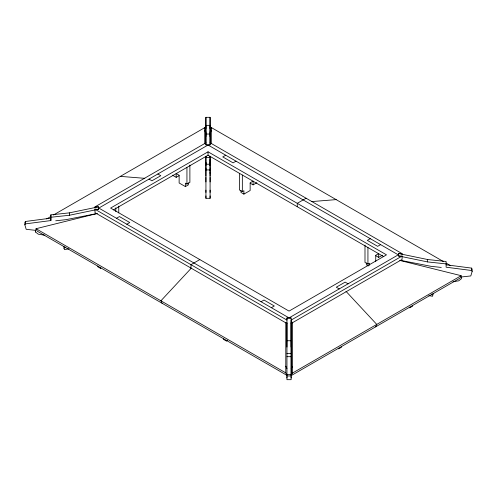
<?xml version="1.0" encoding="UTF-8"?>
<svg xmlns="http://www.w3.org/2000/svg" width="497" height="497" viewBox="0 0 497 497"><rect width="100%" height="100%" fill="white"/><g stroke="black" fill="none" stroke-linecap="round" stroke-linejoin="round"><path stroke-width="0.75" d="M97.816 266.143L97.816 266.79L100.761 268.486L100.761 267.846M190.985 268.088L190.985 264.684L199.819 259.583M210.082 130.692L210.076 117.317L205.907 117.317L205.888 144.832L210.119 144.882L210.125 131.326L211.293 127.53L443.572 261.639M210.094 195.905L210.094 198.309L205.932 198.309L205.932 195.911M205.932 192.414L205.932 190.146M205.92 181.933L205.92 177.404M205.926 176.093L205.913 156.524M205.901 136.513L205.901 131.686M210.051 144.826L210.076 117.317M210.094 192.407L210.094 190.14M210.088 181.933L210.088 177.398M210.088 176.093L210.082 156.524M210.063 136.513L210.069 131.686M223.401 338.656L223.401 339.296L226.346 340.998L227.632 340.259M226.346 340.998L226.346 340.352M240.958 190.382L240.958 192.42L243.903 194.122L250.153 190.513L250.153 182.778L253.103 181.076L253.103 184.865L250.159 183.163M243.903 194.122L243.903 190.718L242.343 191.618L239.399 189.922L239.399 173.341M286.949 347.043L286.949 317.912L291.118 317.912L291.118 379.683L286.949 379.683L286.949 322.665M291.112 347.043L291.118 322.696M366.544 262.888L366.544 264.926L368.314 265.951M369.495 265.268L369.495 263.23L367.935 264.131L364.991 262.428L364.991 245.096M375.744 261.472L375.744 255.284L378.695 253.582L378.689 257.378L375.744 255.675M402.073 256.042L402.073 259.44L291.124 323.497L291.124 320.099L402.073 256.042L398.488 256.042L398.495 253.513L427.613 259.521L446.107 261.49L446.107 267.2L471.491 270.498L472.15 271.437L470.808 275.941L461.477 276.959M402.073 254.768L402.073 253.638L210.119 142.813M428.805 295.553L432.514 296.287L433.061 293.665M205.926 163.886L205.92 162.544M210.125 133.997L211.293 130.195M291.801 322.609L291.223 323.833L291.223 375.583L459.992 278.14L461.16 275.692L399.998 260.484M291.223 368.88L292.385 366.426M291.223 375.583L292.385 373.129L292.385 322.143M375.608 326.864L376.769 324.411L345.968 291.31M24.85 224.812L25.509 223.874L50.887 220.556L50.887 218.152L25.509 221.469L24.85 222.414L24.85 224.812L26.192 229.316L35.529 230.335L35.529 232.037L38.294 234.186L44.78 235.243M191.196 268.256L160.916 300.797L162.084 303.251M46.687 218.904L50.706 216.586M53.384 215.039L204.745 127.654L205.907 131.45L205.957 144.882M95.008 208.231L95.008 206.87L205.957 142.813M208.044 151.809L110.595 208.069L289.043 311.097L386.486 254.837L208.044 151.809L208.044 155.213L113.285 209.92M172.44 175.174L176.186 177.336L179.131 175.634M116.484 218.276L119.429 216.574L129.742 222.526L126.797 224.228M225.713 155.213L222.768 156.909L233.081 162.861L236.025 161.165M188.332 182.846L188.332 184.89L185.387 186.592L185.387 183.188L186.94 184.089L189.885 182.387L189.885 165.06M253.103 184.865L256.85 182.703M306.096 198.222L297.268 203.323L297.268 206.721M261.062 301.741L264.006 300.045L274.313 305.997L271.368 307.693M370.29 238.678L367.345 240.38L377.652 246.332L380.596 244.63M378.689 257.378L382.435 255.216M292.385 373.129L461.16 275.692M68.959 248.767L64.511 249.643L63.964 248.227L65.442 247.438A7.853 6.418 0 0 0 65.766 247.214M285.787 322.665L285.787 372.893L286.949 375.341L37.213 231.155L36.051 228.707L97.207 213.499M95.505 209.852L69.375 215.269L50.887 217.251L50.88 214.847L69.375 212.865L98.493 206.833L98.493 209.237L96.996 209.548M96.983 213.555L66.051 219.655L55.732 220.792M452.947 281.756L458.719 280.817L461.477 278.662L461.477 276.86M311.712 201.577L336.158 199.62M205.895 134.047L210.063 134.041M205.901 157.624L210.063 157.624L210.088 166.172M205.907 164.221L210.069 164.221M205.907 169.931L210.069 169.931M95.008 206.87L98.586 206.87L98.586 209.274L95.008 209.274L95.008 212.673L286.955 323.497M398.488 253.638L402.073 253.638M291.124 318.03L286.955 318.03L286.955 320.099L95.008 209.274M286.949 340.737L291.118 340.737M286.949 353.379L291.118 353.379M286.949 356.684L291.118 356.684M286.949 374.639L291.118 374.639M286.949 375.956L291.118 375.956M120.355 176.373L144.807 178.33M401.483 256.533L427.613 261.925L446.107 263.895M441.268 267.436L430.942 266.311L400.004 260.235M446.107 264.795L471.491 268.094L472.15 269.032L472.15 271.437M398.495 255.918L399.986 256.228M433.061 294.864L431.582 294.081M446.256 263.186L450.288 265.516M208.044 155.213L383.802 256.688M185.387 186.592L179.131 182.983L179.131 175.242L176.18 173.54L176.186 177.336M157.847 173.987L160.792 175.69L151.958 180.79L149.013 179.094M348.074 283.818L345.129 282.116L336.289 287.216L339.24 288.919M36.051 228.707L285.787 372.893M285.787 366.19L286.949 368.637M204.745 130.32L205.907 134.115M412.647 305.481L412.647 306.121L409.702 307.823L409.702 307.177M341.514 346.546L341.514 347.192L338.569 348.888L338.569 348.248M291.118 376.813L291.118 377.919M286.955 376.813L286.955 377.919M210.069 128.655L210.063 125.35L205.901 125.35L205.901 128.655M210.088 172.496L210.088 173.304M210.063 156.164L210.063 157.624M210.076 159.425L210.094 165.594M210.082 166.793L210.082 168.638M210.082 169.023L210.094 198.309M205.907 117.317L205.913 130.692M205.901 156.164L205.92 166.172M205.92 166.793L205.92 168.638M205.926 168.974L205.932 198.309M50.88 214.847L50.887 220.556M471.491 268.094L471.491 270.498M427.613 259.521L427.613 261.925M367.935 247.549L367.935 264.131M242.343 175.043L242.343 191.618M211.293 127.53L211.293 143.645M210.082 162.941L210.082 163.569M210.082 164.414L210.082 165.333M210.088 168.974L210.088 170.465M205.913 162.948L205.913 163.575M205.92 164.414L205.92 165.339M205.913 168.495L205.913 168.905M204.745 127.654L204.745 143.763M186.94 167.514L186.94 184.089M118.758 206.125L118.758 212.909M115.807 207.827L115.807 211.598M69.375 212.865L69.375 215.269M63.964 246.425L63.964 248.227M35.529 229.633L35.529 232.037M25.509 221.469L25.509 223.874M208.044 145.006L98.816 208.069L289.043 317.9L398.271 254.837L208.044 145.006"/></g></svg>
